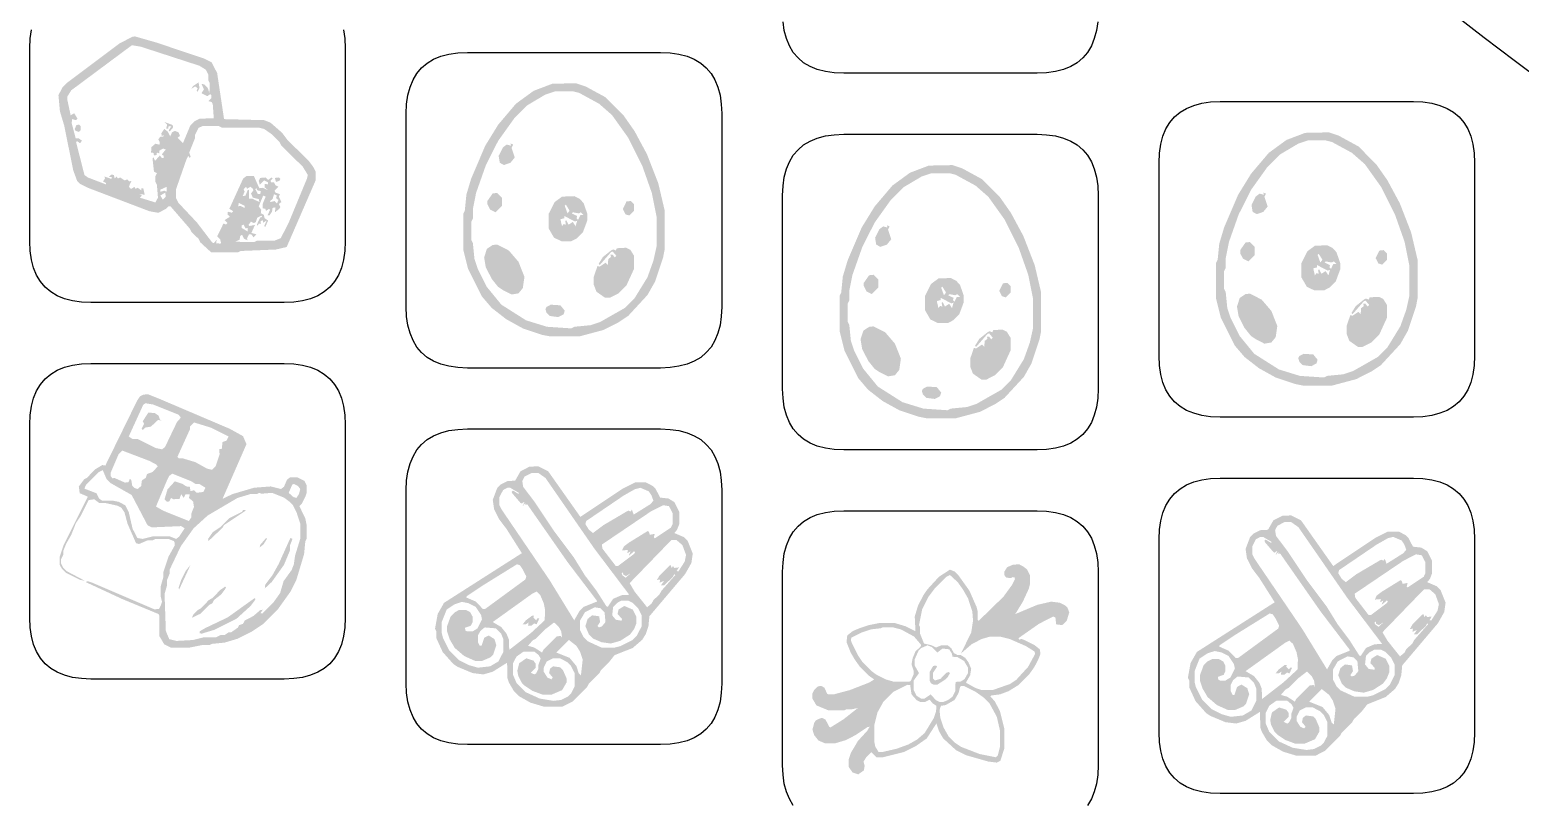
# Model space of a CAD drawing. Header units: millimetres. Extents: x 5 to 414, y 6 to 775.
# Drawn here: x 4.9 to 95.9, y 384.2 to 431.5 of the extents above; entities that cross this region are included whole.
import ezdxf

# ---------------------------------------------------------------- set-up
doc = ezdxf.new("R2010")
doc.units = ezdxf.units.MM
doc.layers.add('CUT', color=1, linetype='Continuous')
doc.layers.add('RASTER', color=7, linetype='Continuous')

msp = doc.modelspace()

# ---------------------------------------------------------------- hatches: boundary and pattern name
at = {"layer": 'RASTER'}
h = msp.add_hatch(color=7, dxfattribs=at)
h.paths.add_polyline_path([(11.13, 431.092), (11.283, 431.119), (12.54, 430.76), (15.503, 429.772), (15.979, 429.53), (16.311, 428.874), (16.733, 426.064), (19.184, 426.001), (19.57, 425.849), (20.288, 425.22), (20.594, 424.807), (21.904, 423.514), (22.174, 423.155), (22.326, 422.859), (22.326, 422.32), (20.558, 418.253), (19.902, 418.1), (17.747, 418.01), (17.568, 417.921), (15.952, 417.921), (15.296, 418.522), (15.171, 418.756), (14.758, 419.151), (14.632, 419.384), (13.465, 420.731), (13.321, 420.731), (13.195, 420.587), (12.719, 420.345), (12.181, 420.435), (8.41, 421.871), (7.934, 422.114), (7.754, 422.293), (7.512, 422.949), (6.973, 425.642), (6.704, 426.54), (6.614, 427.528), (6.857, 428.003), (7.126, 428.273), (10.358, 430.697)])
h.paths.add_polyline_path([(11.103, 430.58), (7.395, 427.824), (7.153, 427.438), (7.153, 427.258), (7.359, 426.298), (7.575, 426.423), (7.781, 426.091), (7.692, 426.001), (7.449, 426.064), (7.422, 425.822), (7.665, 424.897), (7.844, 424.897), (8.051, 424.744), (7.934, 424.592), (7.754, 424.717), (7.692, 424.654), (8.203, 422.652), (8.41, 422.5), (9.514, 422.078), (9.514, 422.167), (9.335, 422.257), (9.46, 422.437), (9.424, 422.562), (9.846, 422.41), (9.873, 422.527), (9.694, 422.527), (9.846, 422.679), (9.999, 422.652), (10.053, 422.437), (10.179, 422.562), (10.232, 422.437), (10.385, 422.5), (10.654, 422.32), (10.807, 422.383), (10.951, 422.257), (11.076, 422.293), (10.924, 421.961), (10.987, 421.844), (11.076, 421.808), (11.256, 421.934), (11.31, 421.808), (11.462, 421.871), (11.669, 421.718), (11.669, 421.844), (11.795, 421.844), (11.884, 421.449), (11.579, 421.485), (11.705, 421.395), (11.579, 421.27), (12.54, 420.973), (12.693, 421.27), (12.63, 422.051), (12.54, 422.23), (12.54, 422.589), (12.63, 422.769), (12.45, 422.859), (12.36, 423.667), (12.423, 423.73), (12.513, 423.514), (12.809, 423.846), (12.926, 423.694), (13.052, 423.694), (13.052, 423.819), (12.926, 423.909), (13.168, 424.206), (13.016, 424.268), (12.782, 424.143), (12.782, 423.963), (12.63, 424.026), (12.603, 423.873), (12.45, 423.846), (12.423, 423.999), (12.271, 424.026), (12.297, 424.358), (12.54, 424.565), (12.782, 424.502), (12.809, 424.654), (12.719, 424.834), (12.836, 424.987), (13.016, 424.987), (13.052, 425.076), (12.926, 425.041), (12.899, 425.193), (13.079, 425.463), (13.285, 425.31), (13.438, 425.014), (13.554, 425.256), (13.734, 425.346), (13.95, 425.256), (14.039, 425.041), (13.887, 424.924), (14.219, 424.592), (14.668, 425.669), (14.937, 425.938), (15.233, 426.091), (16.104, 426.118), (16.041, 426.989), (15.979, 427.106), (15.772, 427.168), (15.952, 427.348), (15.952, 427.528), (15.889, 427.59), (15.709, 427.465), (15.35, 427.644), (15.503, 427.887), (15.35, 428.219), (15.53, 428.183), (15.745, 427.95), (15.835, 427.644), (15.862, 428.246), (15.772, 428.425), (15.772, 428.785), (15.619, 429.081), (15.233, 429.323), (11.642, 430.49)], flags=0)
h.paths.add_polyline_path([(15.171, 428.309), (15.233, 427.976), (15.117, 427.734), (15.054, 427.797), (15.117, 427.95), (14.964, 428.066), (14.722, 427.914), (14.847, 428.093)], flags=0)
h.paths.add_polyline_path([(13.106, 425.884), (13.59, 425.705), (13.617, 425.552), (13.411, 425.31), (13.348, 425.373), (13.501, 425.615), (13.348, 425.642), (13.321, 425.489), (13.195, 425.489), (13.258, 425.732)], flags=0)
h.paths.add_polyline_path([(7.718, 425.705), (7.871, 425.732), (7.961, 425.642), (7.961, 425.373), (7.871, 425.283), (7.665, 425.346), (7.602, 425.463)], flags=0)
h.paths.add_polyline_path([(15.413, 425.642), (15.171, 425.525), (14.964, 425.103), (14.964, 424.924), (14.605, 424.026), (14.695, 423.757), (14.632, 423.694), (14.542, 423.819), (14.425, 423.577), (13.797, 421.781), (13.797, 421.243), (13.95, 420.946), (15.081, 419.743), (16.015, 418.522), (16.104, 418.486), (16.284, 418.702), (16.248, 418.486), (16.49, 418.459), (16.553, 418.486), (16.49, 418.729), (16.311, 418.908), (16.697, 419.689), (16.85, 419.627), (16.939, 419.716), (16.76, 419.896), (17.092, 420.102), (16.939, 420.255), (16.966, 420.408), (17.209, 420.345), (17.298, 420.435), (17.056, 420.587), (17.9, 422.437), (18.107, 422.589), (18.555, 422.589), (18.888, 421.844), (19.094, 421.871), (19.426, 421.718), (19.211, 421.898), (19.211, 422.114), (19.426, 422.078), (19.426, 422.203), (19.184, 422.32), (18.915, 422.051), (18.852, 422.293), (18.942, 422.473), (19.274, 422.5), (19.426, 422.347), (19.633, 422.5), (19.696, 422.437), (19.57, 422.293), (19.606, 422.203), (19.785, 422.203), (19.875, 422.024), (20.055, 421.934), (19.812, 421.692), (19.875, 421.575), (20.145, 421.485), (20.082, 421.332), (20.234, 421), (20.082, 420.884), (20.172, 420.704), (20.109, 420.587), (19.839, 420.372), (19.875, 420.677), (19.696, 420.641), (19.66, 420.408), (19.516, 420.192), (19.39, 420.192), (19.543, 420.524), (19.48, 420.587), (19.301, 420.462), (19.247, 420.587), (19.094, 420.614), (19.094, 420.884), (19.274, 421.332), (19.121, 421.395), (18.852, 420.731), (19.004, 420.524), (18.977, 420.318), (19.157, 420.228), (19.211, 420.013), (19.426, 419.869), (19.247, 419.474), (19.184, 419.537), (19.337, 419.869), (19.121, 419.743), (19.094, 419.896), (18.977, 419.833), (18.977, 419.653), (18.852, 419.689), (18.798, 419.564), (18.735, 419.627), (18.942, 420.049), (19.067, 420.102), (19.004, 420.165), (18.762, 420.049), (18.672, 419.779), (18.555, 419.716), (18.376, 419.806), (18.223, 419.6), (18.286, 419.537), (18.618, 419.6), (18.403, 419.115), (18.708, 419.025), (18.529, 418.845), (18.403, 419.025), (18.259, 419.025), (18.133, 418.792), (18.169, 418.666), (17.954, 418.756), (17.837, 418.998), (17.72, 418.935), (17.685, 418.702), (17.415, 418.576), (18.555, 418.549), (18.735, 418.639), (19.812, 418.639), (20.199, 418.792), (20.71, 419.806), (21.788, 422.41), (21.851, 422.652), (21.545, 423.155), (20.234, 424.448), (20.109, 424.681), (19.66, 425.13), (19.184, 425.463), (18.825, 425.552), (16.58, 425.552), (16.401, 425.642)], flags=0)
h.paths.add_polyline_path([(19.839, 422.473), (20.082, 422.5), (20.172, 422.41), (20.109, 422.293), (19.902, 422.23)], flags=0)
h.paths.add_polyline_path([(13.231, 421.934), (12.836, 421.754), (12.836, 421.629), (13.079, 421.692), (13.231, 421.629)], flags=0)
h.paths.add_polyline_path([(18.08, 421.934), (17.927, 421.781), (17.99, 421.629), (17.864, 421.359), (18.044, 421.395), (18.169, 421.718), (18.259, 421.754), (18.259, 421.216), (18.439, 421.216), (18.888, 421), (18.852, 421.18), (18.493, 421.27), (18.376, 421.512), (18.529, 421.718), (18.493, 421.808), (18.349, 421.934), (18.133, 421.808)], flags=0)
h.paths.add_polyline_path([(18.708, 421.844), (18.645, 421.781), (18.798, 421.485), (18.942, 421.485), (18.977, 421.665), (18.762, 421.718)], flags=0)
h.paths.add_polyline_path([(13.141, 421.575), (12.836, 421.395), (12.989, 421.153), (13.168, 421.332)], flags=0)
h.paths.add_polyline_path([(19.785, 421.485), (19.696, 421.18), (19.543, 421.063), (19.57, 421), (19.812, 421.063), (19.965, 420.91), (20.055, 421.126), (19.902, 421.243), (19.965, 421.395)], flags=0)
h.paths.add_polyline_path([(17.631, 420.946), (17.595, 420.731), (17.72, 420.767), (17.99, 420.641), (17.99, 420.767)], flags=0)
h.paths.add_polyline_path([(17.927, 419.627), (17.81, 419.564), (17.81, 419.42), (18.169, 419.205), (18.169, 419.42), (18.044, 419.384)], flags=0)
h = msp.add_hatch(color=7, dxfattribs=at)
h.paths.add_polyline_path([(36.791, 428.226), (38.239, 428.256), (38.83, 428.059), (40.042, 427.399), (41.125, 426.315), (41.815, 425.33), (42.573, 423.921), (43.263, 422.148), (43.657, 420.473), (43.657, 418.109), (43.559, 417.617), (43.066, 416.139), (42.603, 415.321), (41.421, 414.041), (40.83, 413.647), (39.914, 413.184), (38.436, 412.79), (36.663, 412.79), (36.17, 412.888), (34.988, 413.282), (33.974, 413.844), (33.087, 414.533), (32.496, 415.223), (31.639, 416.927), (31.343, 418.109), (31.343, 420.276), (31.442, 420.473), (31.54, 421.458), (31.836, 422.443), (32.693, 424.443), (33.481, 425.724), (34.565, 427.004), (35.648, 427.793)])
h.paths.add_polyline_path([(36.958, 427.763), (36.367, 427.566), (35.254, 426.906), (34.466, 426.118), (33.481, 424.739), (32.722, 423.232), (32.131, 421.557), (31.934, 420.572), (31.934, 419.981), (31.836, 419.784), (31.836, 418.7), (31.934, 418.503), (32.033, 417.518), (32.23, 416.927), (32.791, 415.814), (33.678, 414.73), (35.185, 413.775), (36.466, 413.381), (37.943, 413.282), (38.14, 413.381), (39.126, 413.479), (39.717, 413.676), (41.224, 414.533), (41.815, 415.124), (42.603, 416.405), (42.967, 417.42), (43.164, 418.306), (43.164, 420.079), (42.869, 421.557), (42.278, 423.232), (41.421, 424.936), (40.436, 426.315), (39.648, 427.004), (38.436, 427.664), (38.042, 427.763)], flags=0)
h.paths.add_polyline_path([(34.23, 424.581), (34.397, 424.512), (34.299, 424.315), (34.496, 423.724), (34.23, 423.399), (33.836, 423.261), (33.58, 423.399), (33.511, 423.823), (33.777, 424.345), (34.003, 424.512), (34.269, 424.443)], flags=0)
h.paths.add_polyline_path([(33.146, 421.527), (33.412, 421.557), (33.708, 421.261), (33.708, 420.769), (33.314, 420.375), (32.988, 420.542), (32.821, 420.867), (32.821, 421.064)], flags=0)
h.paths.add_polyline_path([(37.382, 421.33), (38.14, 421.36), (38.466, 421.192), (38.702, 420.936), (38.929, 420.276), (38.929, 419.882), (38.663, 419.163), (38.269, 418.769), (37.943, 418.602), (37.352, 418.602), (36.889, 418.828), (36.564, 419.39), (36.564, 420.276), (36.929, 420.995)], flags=0)
h.paths.add_polyline_path([(41.322, 421.035), (41.588, 421.064), (41.785, 420.867), (41.785, 420.473), (41.49, 420.178), (41.263, 420.247), (41.096, 420.572)], flags=0)
h.paths.add_polyline_path([(37.618, 420.838), (37.549, 420.769), (37.717, 420.306), (37.845, 420.473)], flags=0)
h.paths.add_polyline_path([(38.042, 420.375), (37.973, 420.306), (38.308, 420.148), (38.269, 420.01), (38.367, 419.912), (38.505, 420.207), (38.702, 420.207), (38.535, 420.375), (38.406, 420.306)], flags=0)
h.paths.add_polyline_path([(37.52, 420.148), (37.52, 420.01), (37.283, 419.951), (37.382, 419.518), (37.48, 419.656), (37.618, 419.616), (37.579, 419.853), (37.648, 419.882), (37.776, 419.616), (38.042, 419.784), (38.209, 419.518), (38.308, 419.853), (38.17, 419.813)], flags=0)
h.paths.add_polyline_path([(33.146, 418.375), (33.412, 418.405), (34.131, 418.04), (34.722, 417.351), (35.087, 416.434), (34.988, 415.745), (34.722, 415.42), (34.299, 415.351), (33.777, 415.617), (33.481, 415.814), (33.087, 416.306), (32.722, 417.025), (32.624, 417.617), (32.791, 418.139)], flags=0)
h.paths.add_polyline_path([(40.731, 418.178), (41.293, 418.208), (41.559, 418.08), (41.785, 417.715), (41.785, 416.927), (41.322, 415.912), (40.83, 415.42), (40.308, 415.154), (40.012, 415.154), (39.49, 415.518), (39.323, 415.942), (39.323, 416.434), (39.549, 417.094), (39.687, 417.055), (40.042, 417.291), (40.18, 417.154), (40.209, 417.518), (40.377, 417.646), (40.337, 417.784), (40.475, 417.784), (40.603, 417.617), (40.702, 417.715), (40.475, 417.981), (40.377, 417.942), (39.687, 417.154), (39.618, 417.222), (39.884, 417.646), (40.377, 418.04), (40.505, 418.109), (40.672, 418.04)], flags=0)
h.paths.add_polyline_path([(36.692, 414.73), (37.283, 414.691), (37.549, 414.366), (37.48, 414.139), (37.155, 413.972), (36.633, 414.041), (36.436, 414.238), (36.367, 414.464), (36.436, 414.592)], flags=0)
h = msp.add_hatch(color=7, dxfattribs=at)
h.paths.add_polyline_path([(82.791, 425.226), (84.239, 425.256), (84.83, 425.059), (86.042, 424.399), (87.125, 423.315), (87.815, 422.33), (88.573, 420.921), (89.263, 419.148), (89.657, 417.473), (89.657, 415.109), (89.559, 414.617), (89.066, 413.139), (88.603, 412.321), (87.421, 411.041), (86.83, 410.647), (85.914, 410.184), (84.436, 409.79), (82.663, 409.79), (82.17, 409.888), (80.988, 410.282), (79.974, 410.844), (79.087, 411.533), (78.496, 412.223), (77.639, 413.927), (77.343, 415.109), (77.343, 417.276), (77.442, 417.473), (77.54, 418.458), (77.836, 419.443), (78.693, 421.443), (79.481, 422.724), (80.565, 424.004), (81.648, 424.793)])
h.paths.add_polyline_path([(82.958, 424.763), (82.367, 424.566), (81.254, 423.906), (80.466, 423.118), (79.481, 421.739), (78.722, 420.232), (78.131, 418.557), (77.934, 417.572), (77.934, 416.981), (77.836, 416.784), (77.836, 415.7), (77.934, 415.503), (78.033, 414.518), (78.23, 413.927), (78.791, 412.814), (79.678, 411.73), (81.185, 410.775), (82.466, 410.381), (83.943, 410.282), (84.14, 410.381), (85.126, 410.479), (85.717, 410.676), (87.224, 411.533), (87.815, 412.124), (88.603, 413.405), (88.967, 414.42), (89.164, 415.306), (89.164, 417.079), (88.869, 418.557), (88.278, 420.232), (87.421, 421.936), (86.436, 423.315), (85.648, 424.004), (84.436, 424.664), (84.042, 424.763)], flags=0)
h.paths.add_polyline_path([(80.23, 421.581), (80.397, 421.512), (80.299, 421.315), (80.496, 420.724), (80.23, 420.399), (79.836, 420.261), (79.58, 420.399), (79.511, 420.823), (79.777, 421.345), (80.003, 421.512), (80.269, 421.443)], flags=0)
h.paths.add_polyline_path([(79.146, 418.527), (79.412, 418.557), (79.708, 418.261), (79.708, 417.769), (79.314, 417.375), (78.988, 417.542), (78.821, 417.867), (78.821, 418.064)], flags=0)
h.paths.add_polyline_path([(83.382, 418.33), (84.14, 418.36), (84.466, 418.192), (84.702, 417.936), (84.929, 417.276), (84.929, 416.882), (84.663, 416.163), (84.269, 415.769), (83.943, 415.602), (83.352, 415.602), (82.889, 415.828), (82.564, 416.39), (82.564, 417.276), (82.929, 417.995)], flags=0)
h.paths.add_polyline_path([(87.322, 418.035), (87.588, 418.064), (87.785, 417.867), (87.785, 417.473), (87.49, 417.178), (87.263, 417.247), (87.096, 417.572)], flags=0)
h.paths.add_polyline_path([(83.618, 417.838), (83.549, 417.769), (83.717, 417.306), (83.845, 417.473)], flags=0)
h.paths.add_polyline_path([(84.042, 417.375), (83.973, 417.306), (84.308, 417.148), (84.269, 417.01), (84.367, 416.912), (84.505, 417.207), (84.702, 417.207), (84.535, 417.375), (84.406, 417.306)], flags=0)
h.paths.add_polyline_path([(83.52, 417.148), (83.52, 417.01), (83.283, 416.951), (83.382, 416.518), (83.48, 416.656), (83.618, 416.616), (83.579, 416.853), (83.648, 416.882), (83.776, 416.616), (84.042, 416.784), (84.209, 416.518), (84.308, 416.853), (84.17, 416.813)], flags=0)
h.paths.add_polyline_path([(79.146, 415.375), (79.412, 415.405), (80.131, 415.04), (80.722, 414.351), (81.087, 413.434), (80.988, 412.745), (80.722, 412.42), (80.299, 412.351), (79.777, 412.617), (79.481, 412.814), (79.087, 413.306), (78.722, 414.025), (78.624, 414.617), (78.791, 415.139)], flags=0)
h.paths.add_polyline_path([(86.731, 415.178), (87.293, 415.208), (87.559, 415.08), (87.785, 414.715), (87.785, 413.927), (87.322, 412.912), (86.83, 412.42), (86.308, 412.154), (86.012, 412.154), (85.49, 412.518), (85.323, 412.942), (85.323, 413.434), (85.549, 414.094), (85.687, 414.055), (86.042, 414.291), (86.18, 414.154), (86.209, 414.518), (86.377, 414.646), (86.337, 414.784), (86.475, 414.784), (86.603, 414.617), (86.702, 414.715), (86.475, 414.981), (86.377, 414.942), (85.687, 414.154), (85.618, 414.222), (85.884, 414.646), (86.377, 415.04), (86.505, 415.109), (86.672, 415.04)], flags=0)
h.paths.add_polyline_path([(82.692, 411.73), (83.283, 411.691), (83.549, 411.366), (83.48, 411.139), (83.155, 410.972), (82.633, 411.041), (82.436, 411.238), (82.367, 411.464), (82.436, 411.592)], flags=0)
h = msp.add_hatch(color=7, dxfattribs=at)
h.paths.add_polyline_path([(59.791, 423.226), (61.239, 423.256), (61.83, 423.059), (63.042, 422.399), (64.125, 421.315), (64.815, 420.33), (65.573, 418.921), (66.263, 417.148), (66.657, 415.473), (66.657, 413.109), (66.559, 412.617), (66.066, 411.139), (65.603, 410.321), (64.421, 409.041), (63.83, 408.647), (62.914, 408.184), (61.436, 407.79), (59.663, 407.79), (59.17, 407.888), (57.988, 408.282), (56.974, 408.844), (56.087, 409.533), (55.496, 410.223), (54.639, 411.927), (54.343, 413.109), (54.343, 415.276), (54.442, 415.473), (54.54, 416.458), (54.836, 417.443), (55.693, 419.443), (56.481, 420.724), (57.565, 422.004), (58.648, 422.793)])
h.paths.add_polyline_path([(59.958, 422.763), (59.367, 422.566), (58.254, 421.906), (57.466, 421.118), (56.481, 419.739), (55.722, 418.232), (55.131, 416.557), (54.934, 415.572), (54.934, 414.981), (54.836, 414.784), (54.836, 413.7), (54.934, 413.503), (55.033, 412.518), (55.23, 411.927), (55.791, 410.814), (56.678, 409.73), (58.185, 408.775), (59.466, 408.381), (60.943, 408.282), (61.14, 408.381), (62.126, 408.479), (62.717, 408.676), (64.224, 409.533), (64.815, 410.124), (65.603, 411.405), (65.967, 412.42), (66.164, 413.306), (66.164, 415.079), (65.869, 416.557), (65.278, 418.232), (64.421, 419.936), (63.436, 421.315), (62.648, 422.004), (61.436, 422.664), (61.042, 422.763)], flags=0)
h.paths.add_polyline_path([(57.23, 419.581), (57.397, 419.512), (57.299, 419.315), (57.496, 418.724), (57.23, 418.399), (56.836, 418.261), (56.58, 418.399), (56.511, 418.823), (56.777, 419.345), (57.003, 419.512), (57.269, 419.443)], flags=0)
h.paths.add_polyline_path([(56.146, 416.527), (56.412, 416.557), (56.708, 416.261), (56.708, 415.769), (56.314, 415.375), (55.988, 415.542), (55.821, 415.867), (55.821, 416.064)], flags=0)
h.paths.add_polyline_path([(60.382, 416.33), (61.14, 416.36), (61.466, 416.192), (61.702, 415.936), (61.929, 415.276), (61.929, 414.882), (61.663, 414.163), (61.269, 413.769), (60.943, 413.602), (60.352, 413.602), (59.889, 413.828), (59.564, 414.39), (59.564, 415.276), (59.929, 415.995)], flags=0)
h.paths.add_polyline_path([(64.322, 416.035), (64.588, 416.064), (64.785, 415.867), (64.785, 415.473), (64.49, 415.178), (64.263, 415.247), (64.096, 415.572)], flags=0)
h.paths.add_polyline_path([(60.618, 415.838), (60.549, 415.769), (60.717, 415.306), (60.845, 415.473)], flags=0)
h.paths.add_polyline_path([(61.042, 415.375), (60.973, 415.306), (61.308, 415.148), (61.269, 415.01), (61.367, 414.912), (61.505, 415.207), (61.702, 415.207), (61.535, 415.375), (61.406, 415.306)], flags=0)
h.paths.add_polyline_path([(60.52, 415.148), (60.52, 415.01), (60.283, 414.951), (60.382, 414.518), (60.48, 414.656), (60.618, 414.616), (60.579, 414.853), (60.648, 414.882), (60.776, 414.616), (61.042, 414.784), (61.209, 414.518), (61.308, 414.853), (61.17, 414.813)], flags=0)
h.paths.add_polyline_path([(56.146, 413.375), (56.412, 413.405), (57.131, 413.04), (57.722, 412.351), (58.087, 411.434), (57.988, 410.745), (57.722, 410.42), (57.299, 410.351), (56.777, 410.617), (56.481, 410.814), (56.087, 411.306), (55.722, 412.025), (55.624, 412.617), (55.791, 413.139)], flags=0)
h.paths.add_polyline_path([(63.731, 413.178), (64.293, 413.208), (64.559, 413.08), (64.785, 412.715), (64.785, 411.927), (64.322, 410.912), (63.83, 410.42), (63.308, 410.154), (63.012, 410.154), (62.49, 410.518), (62.323, 410.942), (62.323, 411.434), (62.549, 412.094), (62.687, 412.055), (63.042, 412.291), (63.18, 412.154), (63.209, 412.518), (63.377, 412.646), (63.337, 412.784), (63.475, 412.784), (63.603, 412.617), (63.702, 412.715), (63.475, 412.981), (63.377, 412.942), (62.687, 412.154), (62.618, 412.222), (62.884, 412.646), (63.377, 413.04), (63.505, 413.109), (63.672, 413.04)], flags=0)
h.paths.add_polyline_path([(59.692, 409.73), (60.283, 409.691), (60.549, 409.366), (60.48, 409.139), (60.155, 408.972), (59.633, 409.041), (59.436, 409.238), (59.367, 409.464), (59.436, 409.592)], flags=0)
h = msp.add_hatch(color=7, dxfattribs=at)
h.paths.add_polyline_path([(11.791, 409.235), (12.081, 409.258), (12.863, 408.945), (17.085, 407.147), (17.89, 406.701), (18.101, 406.209), (16.639, 402.87), (17.241, 403.159), (18.57, 403.55), (19.587, 403.628), (20.212, 403.472), (20.392, 403.605), (20.58, 404.043), (20.76, 404.176), (21.229, 404.176), (21.643, 403.965), (21.776, 403.707), (21.776, 403.237), (21.698, 403.003), (21.487, 402.588), (21.331, 402.432), (21.698, 401.674), (21.776, 401.283), (21.776, 400.423), (21.698, 400.266), (21.62, 399.484), (21.151, 397.92), (20.783, 397.193), (20.001, 396.099), (19.141, 395.239), (18.437, 394.769), (17.554, 394.324), (16.772, 394.089), (15.99, 394.011), (15.834, 393.933), (15.365, 393.933), (14.583, 393.776), (13.488, 393.776), (13.074, 393.988), (12.784, 394.48), (12.784, 395.731), (12.73, 395.833), (10.517, 396.748), (8.273, 397.788), (8.406, 397.842), (8.64, 397.764), (12.472, 396.122), (12.761, 396.146), (12.863, 396.357), (12.941, 396.591), (12.863, 396.904), (12.863, 397.53), (13.019, 398.077), (13.019, 398.39), (13.332, 399.328), (13.723, 400.032), (13.723, 400.188), (13.668, 400.29), (13.332, 400.423), (12.55, 400.423), (12.393, 400.344), (12.081, 400.344), (11.533, 400.11), (11.353, 400.165), (10.83, 401.361), (10.65, 402.041), (10.462, 402.323), (10.204, 402.455), (9.5, 402.612), (9.109, 402.612), (8.797, 402.846), (8.46, 402.792), (7.96, 401.806), (7.679, 401.384), (7.389, 400.657), (7.076, 400.11), (6.92, 399.719), (6.92, 399.484), (6.764, 399.171), (6.764, 398.937), (6.897, 398.679), (7.131, 398.444), (8.226, 397.866), (7.937, 397.92), (7.053, 398.366), (6.818, 398.601), (6.686, 398.859), (6.686, 399.328), (6.92, 400.032), (8.406, 403.003), (7.913, 403.214), (7.858, 403.628), (8.195, 404.074), (8.351, 404.152), (8.851, 404.668), (9.289, 404.934), (9.477, 404.903), (11.432, 408.891), (11.588, 409.125)])
h.paths.add_polyline_path([(11.924, 408.711), (11.791, 408.609), (10.908, 406.678), (11.142, 406.521), (11.455, 406.521), (12.55, 405.974), (12.941, 405.896), (13.121, 406.029), (13.856, 407.561), (14.09, 407.827), (13.957, 408.007), (12.393, 408.632)], flags=0)
h.paths.add_polyline_path([(12.104, 408.14), (12.495, 408.109), (12.73, 407.952), (12.808, 407.718), (12.917, 407.639), (12.706, 407.694), (12.26, 407.28), (11.924, 407.225), (11.768, 407.069), (11.69, 407.147), (11.846, 407.46), (11.768, 407.616)], flags=0)
h.paths.add_polyline_path([(14.895, 407.538), (14.661, 407.303), (14.661, 407.147), (13.879, 405.427), (13.957, 405.349), (14.192, 405.349), (14.974, 405.114), (15.677, 404.723), (15.99, 404.645), (16.225, 404.879), (16.459, 405.583), (16.436, 405.919), (16.592, 405.919), (16.639, 406.342), (16.874, 406.42), (17.007, 406.678), (15.912, 407.225)], flags=0)
h.paths.add_polyline_path([(10.517, 405.818), (10.282, 405.583), (9.813, 404.488), (9.813, 404.254), (9.915, 404.121), (10.024, 404.152), (10.673, 403.863), (10.884, 403.886), (10.986, 404.097), (11.064, 404.019), (11.119, 403.683), (11.275, 403.527), (11.455, 403.472), (11.666, 403.652), (11.713, 403.996), (11.948, 404.152), (12.026, 404.387), (12.37, 404.512), (12.683, 404.856), (12.573, 404.981), (12.159, 405.192)], flags=0)
h.paths.add_polyline_path([(9.321, 404.621), (9.086, 404.512), (8.304, 403.73), (8.195, 403.495), (8.93, 403.214), (9.086, 402.901), (9.266, 402.768), (9.891, 402.768), (10.282, 402.69), (10.697, 402.479), (10.908, 402.065), (11.142, 401.048), (11.432, 400.477), (11.768, 400.423), (12.393, 400.579), (13.41, 400.579), (13.801, 400.423), (13.981, 400.555), (14.325, 401.072), (14.114, 401.204), (12.315, 401.126), (12.057, 401.259), (11.088, 403.104), (9.79, 403.839), (9.555, 404.074)], flags=0)
h.paths.add_polyline_path([(13.566, 404.41), (13.386, 404.277), (13.253, 404.019), (12.573, 402.401), (13.019, 402.143), (14.583, 401.517), (14.739, 401.752), (14.739, 401.986), (14.895, 402.377), (14.841, 402.714), (14.583, 402.925), (14.637, 403.136), (14.372, 403.136), (14.27, 402.925), (14.114, 403.159), (14.012, 402.87), (13.644, 402.846), (13.488, 402.925), (13.386, 402.714), (13.253, 402.69), (13.097, 402.846), (13.277, 403.448), (13.723, 403.941), (14.192, 403.785), (14.426, 403.628), (14.637, 403.605), (14.684, 403.339), (14.895, 403.394), (15.052, 403.237), (15.466, 403.292), (15.599, 403.55), (15.208, 403.785), (14.974, 403.785), (14.739, 403.941)], flags=0)
h.paths.add_polyline_path([(20.994, 403.785), (20.893, 403.73), (20.682, 403.237), (20.971, 402.979), (21.151, 402.925), (21.307, 403.159), (21.385, 403.472), (21.252, 403.652)], flags=0)
h.paths.add_polyline_path([(18.883, 403.237), (18.727, 403.159), (18.336, 403.159), (17.554, 402.925), (15.732, 401.853), (14.872, 401.072), (14.09, 399.977), (13.41, 398.546), (13.41, 398.311), (13.253, 397.92), (13.253, 397.608), (13.097, 397.06), (13.175, 394.793), (13.386, 394.3), (13.824, 394.191), (14.817, 394.246), (15.443, 394.402), (16.225, 394.402), (16.537, 394.558), (16.772, 394.558), (17.007, 394.715), (17.163, 394.715), (17.577, 395.004), (17.656, 395.16), (17.89, 395.239), (18, 395.442), (18.516, 395.708), (18.938, 396.067), (19.094, 396.099), (18.961, 395.888), (19.063, 395.864), (19.767, 396.568), (20.158, 397.115), (20.369, 397.842), (20.861, 398.523), (20.994, 398.859), (21.072, 399.406), (21.385, 400.423), (21.385, 401.361), (21.174, 402.01), (20.94, 402.479), (20.705, 402.714), (20.392, 402.948), (19.665, 403.237), (19.016, 403.183)], flags=0)
h.paths.add_polyline_path([(17.89, 402.197), (18.078, 402.166), (16.717, 401.259), (16.639, 401.103), (15.779, 400.29), (15.756, 400.423), (16.045, 400.837), (16.514, 401.15), (17.061, 401.697), (17.843, 402.088)], flags=0)
h.paths.add_polyline_path([(19.298, 400.477), (19.352, 400.423), (19.141, 400.086), (18.907, 399.899), (18.938, 400.055)], flags=0)
h.paths.add_polyline_path([(20.783, 400.477), (20.916, 400.423), (20.76, 400.032), (20.76, 399.719), (20.392, 398.835), (19.642, 397.788), (19.219, 397.397), (19.251, 397.631), (19.689, 398.21), (20.079, 398.913)], flags=0)
h.paths.add_polyline_path([(14.684, 398.835), (13.981, 397.318), (13.957, 397.451), (14.114, 397.92), (14.403, 398.491)], flags=0)
h.paths.add_polyline_path([(16.795, 397.506), (16.85, 397.451), (16.795, 397.35), (16.561, 397.037), (16.123, 396.693), (16.014, 396.49), (15.81, 396.38), (15.31, 395.864), (14.763, 395.598), (14.872, 395.833), (15.107, 396.067), (15.31, 396.177), (15.81, 396.693), (16.014, 396.802), (16.514, 397.318)], flags=0)
h.paths.add_polyline_path([(18.594, 396.802), (18.649, 396.748), (18.594, 396.646), (18.359, 396.333), (17.499, 395.551), (16.147, 394.871), (15.365, 394.636), (15.232, 394.66), (15.232, 394.769), (15.576, 394.973), (16.952, 395.629)], flags=0)
h = msp.add_hatch(color=7, dxfattribs=at)
h.paths.add_polyline_path([(35.388, 404.834), (35.937, 404.859), (36.536, 404.555), (38.504, 401.767), (41.08, 403.489), (41.843, 403.874), (42.499, 403.874), (42.933, 403.653), (43.097, 403.489), (43.376, 402.948), (43.893, 402.89), (44.246, 402.669), (44.549, 402.07), (44.549, 401.332), (44.41, 400.979), (44.246, 400.782), (44.82, 400.536), (45.066, 400.29), (45.369, 399.527), (45.287, 398.953), (44.902, 398.273), (42.72, 395.697), (42.663, 395.099), (42.499, 394.606), (42.277, 394.254), (41.703, 393.762), (40.588, 393.319), (40.227, 392.859), (39.767, 392.417), (39.653, 392.203), (39.029, 391.596), (38.915, 391.383), (38.012, 390.481), (37.414, 390.178), (36.265, 390.178), (35.445, 390.424), (34.764, 390.809), (34.436, 391.137), (34.133, 391.654), (34.051, 391.9), (34.026, 392.859), (33.149, 392.31), (32.575, 392.146), (31.918, 392.228), (30.992, 392.613), (30.746, 392.777), (30.089, 393.516), (29.704, 394.36), (29.704, 394.77), (29.622, 394.935), (29.786, 395.837), (30.171, 396.517), (34.928, 399.552), (33.993, 401.028), (33.534, 401.635), (33.231, 402.234), (33.149, 402.808), (33.419, 403.522), (33.616, 403.735), (34.051, 403.956), (34.518, 403.981), (34.846, 404.555)])
h.paths.add_polyline_path([(35.527, 404.448), (35.093, 404.227), (34.953, 403.956), (35.011, 403.604), (35.716, 402.669), (36.897, 400.897), (38.094, 399.306), (38.783, 398.191), (39.489, 397.256), (40.096, 396.304), (40.178, 396.271), (40.506, 396.763), (41.022, 396.985), (41.49, 397.01), (39.357, 399.831), (36.372, 404.145), (35.937, 404.448)], flags=0)
h.paths.add_polyline_path([(34.051, 403.546), (33.78, 403.407), (33.559, 402.972), (33.559, 402.48), (33.698, 402.209), (36.618, 397.912), (38.127, 395.451), (38.455, 396.025), (38.701, 396.271), (39.521, 396.599), (39.489, 396.681), (37.717, 399.011), (35.257, 402.537), (35.142, 402.505), (35.142, 402.62), (34.978, 402.423), (35.093, 402.702), (34.928, 402.587), (34.846, 402.62), (34.354, 403.194), (34.297, 403.3), (34.379, 403.382), (34.732, 403.161), (34.732, 403.243), (34.215, 403.546)], flags=0)
h.paths.add_polyline_path([(42.171, 403.546), (41.843, 403.464), (41.162, 403.079), (38.865, 401.52), (38.808, 401.332), (39.029, 400.979), (39.275, 400.782), (39.932, 401.274), (41.326, 402.095), (41.432, 402.152), (41.572, 402.095), (41.654, 402.209), (41.761, 401.906), (42.769, 402.537), (42.966, 402.751), (42.851, 403.079), (42.687, 403.325)], flags=0)
h.paths.add_polyline_path([(43.565, 402.48), (42.802, 402.095), (39.817, 400.077), (39.85, 399.831), (40.67, 398.765), (40.801, 398.765), (41.785, 399.503), (41.843, 399.609), (41.785, 399.667), (41.457, 399.388), (41.572, 399.667), (41.375, 399.552), (41.408, 399.749), (41.047, 399.716), (41.162, 399.962), (41.49, 400.208), (42.605, 400.897), (42.687, 400.864), (42.745, 400.676), (43.048, 400.733), (42.991, 400.512), (43.048, 400.454), (44.032, 401.11), (44.139, 401.332), (44.139, 401.988), (43.918, 402.423)], flags=0)
h.paths.add_polyline_path([(44.057, 400.348), (41.514, 397.723), (41.818, 397.206), (42.581, 396.247), (42.851, 396.468), (42.966, 396.681), (43.343, 397.042), (43.458, 397.256), (44.303, 398.215), (44.246, 398.273), (44.164, 398.109), (43.622, 397.584), (43.425, 397.584), (43.622, 397.863), (43.343, 397.748), (43.376, 397.945), (43.179, 397.912), (43.343, 398.191), (44, 398.847), (44.082, 398.65), (44.164, 398.765), (44.246, 398.65), (44.524, 398.683), (44.385, 398.461), (44.492, 398.437), (44.877, 399.035), (44.959, 399.445), (44.738, 400.044), (44.385, 400.348)], flags=0)
h.paths.add_polyline_path([(34.625, 398.871), (32.55, 397.584), (31.566, 396.928), (31.533, 396.846), (32.107, 396.599), (32.55, 396.14), (32.681, 396.14), (35.142, 397.945), (35.199, 398.133), (34.978, 398.568), (34.814, 398.814)], flags=0)
h.paths.add_polyline_path([(41.104, 398.379), (41.022, 398.297), (41.08, 398.191), (41.268, 398.051), (41.572, 398.322), (41.293, 398.158), (41.129, 398.24)], flags=0)
h.paths.add_polyline_path([(35.831, 397.206), (35.585, 397.092), (33.149, 395.345), (33.665, 395.041), (33.993, 394.631), (34.133, 394.278), (34.158, 393.647), (35.47, 394.664), (36.323, 395.451), (36.347, 396.083), (36.265, 396.493), (36.044, 397.01)], flags=0)
h.paths.add_polyline_path([(41.022, 396.657), (40.752, 396.517), (40.506, 396.271), (40.448, 395.755), (40.67, 395.484), (41.022, 395.427), (41.047, 395.533), (40.776, 395.837), (40.834, 396.107), (41.186, 396.329), (41.703, 396.107), (41.925, 395.673), (41.925, 395.263), (41.785, 394.91), (41.539, 394.582), (40.94, 394.196), (40.366, 394.032), (39.792, 394.114), (39.275, 394.336), (39.029, 394.582), (38.808, 395.099), (38.947, 395.533), (39.218, 395.755), (39.653, 395.697), (39.71, 395.345), (39.546, 395.099), (39.628, 395.017), (39.817, 395.074), (40.038, 395.345), (39.981, 395.943), (39.735, 396.189), (39.382, 396.247), (38.783, 395.943), (38.48, 395.427), (38.48, 394.852), (38.701, 394.418), (38.947, 394.172), (39.792, 393.786), (40.612, 393.786), (40.94, 393.868), (41.703, 394.254), (41.949, 394.5), (42.253, 395.099), (42.253, 395.755), (42.031, 396.189), (41.703, 396.517), (41.432, 396.657)], flags=0)
h.paths.add_polyline_path([(31.262, 396.575), (30.828, 396.435), (30.336, 396.107), (30.032, 395.345), (30.032, 394.688), (30.114, 394.36), (30.5, 393.598), (31.074, 393.024), (31.672, 392.72), (32.247, 392.556), (32.985, 392.638), (33.501, 392.941), (33.805, 393.54), (33.805, 394.278), (33.665, 394.631), (33.337, 394.959), (32.657, 395.017), (32.386, 394.795), (32.247, 394.524), (32.247, 394.114), (32.353, 393.893), (32.468, 393.893), (32.632, 394.385), (32.903, 394.524), (33.255, 394.303), (33.37, 393.926), (33.173, 393.352), (33.009, 393.188), (32.493, 392.966), (32.082, 392.966), (31.402, 393.27), (30.828, 393.762), (30.524, 394.278), (30.36, 394.77), (30.36, 395.099), (30.582, 395.697), (30.828, 395.943), (31.098, 396.083), (31.508, 396.083), (31.779, 395.943), (31.918, 395.673), (31.918, 395.345), (31.812, 395.123), (31.451, 394.992), (31.484, 394.828), (31.59, 394.77), (31.918, 394.77), (32.222, 394.959), (32.493, 395.509), (32.435, 395.779), (32.107, 396.271), (31.672, 396.493)], flags=0)
h.paths.add_polyline_path([(35.552, 395.73), (35.667, 395.73), (35.634, 395.615), (35.798, 395.451), (35.88, 395.566), (35.995, 395.566), (35.831, 395.205), (35.691, 395.263), (35.503, 395.123), (35.306, 395.123), (35.339, 395.32), (35.175, 395.205), (34.978, 395.205), (35.175, 395.451)], flags=0)
h.paths.add_polyline_path([(36.897, 395.32), (36.323, 394.877), (35.798, 394.336), (35.585, 394.221), (35.306, 393.893), (35.691, 393.786), (36.159, 393.483), (36.241, 393.647), (37.061, 394.467), (37.307, 394.5), (37.389, 394.385), (37.332, 394.77), (37.192, 395.041)], flags=0)
h.paths.add_polyline_path([(37.799, 394.254), (37.028, 393.483), (37.848, 393.155), (38.258, 392.663), (38.398, 392.228), (38.537, 392.089), (38.644, 393.048), (38.48, 393.54), (38.258, 393.893)], flags=0)
h.paths.add_polyline_path([(35.035, 393.54), (34.6, 393.237), (34.379, 392.802), (34.379, 392.146), (34.6, 391.629), (35.175, 391.055), (36.019, 390.67), (36.864, 390.53), (37.332, 390.588), (37.766, 390.809), (37.93, 390.973), (38.152, 391.408), (38.152, 392.228), (37.93, 392.663), (37.684, 392.909), (37.25, 393.13), (36.839, 393.13), (36.454, 392.941), (36.265, 392.556), (36.265, 392.31), (36.487, 391.957), (36.733, 391.842), (36.815, 391.957), (36.593, 392.228), (36.651, 392.499), (36.839, 392.638), (37.274, 392.581), (37.438, 392.417), (37.66, 391.9), (37.66, 391.654), (37.389, 391.186), (36.757, 390.916), (36.183, 390.916), (35.585, 391.137), (35.093, 391.465), (34.928, 391.629), (34.707, 392.064), (34.65, 392.367), (34.764, 392.827), (35.199, 393.13), (35.634, 392.991), (35.773, 392.802), (35.773, 392.556), (35.47, 392.253), (35.691, 392.146), (35.798, 392.203), (35.937, 392.474), (35.937, 392.72), (36.077, 393.106), (35.962, 393.319), (35.691, 393.54)], flags=0)
h = msp.add_hatch(color=7, dxfattribs=at)
h.paths.add_polyline_path([(81.388, 401.834), (81.937, 401.859), (82.536, 401.555), (84.504, 398.767), (87.08, 400.489), (87.843, 400.874), (88.499, 400.874), (88.933, 400.653), (89.097, 400.489), (89.376, 399.948), (89.893, 399.89), (90.246, 399.669), (90.549, 399.07), (90.549, 398.332), (90.41, 397.979), (90.246, 397.782), (90.82, 397.536), (91.066, 397.29), (91.369, 396.527), (91.287, 395.953), (90.902, 395.273), (88.72, 392.697), (88.663, 392.099), (88.499, 391.606), (88.277, 391.254), (87.703, 390.762), (86.588, 390.319), (86.227, 389.859), (85.767, 389.417), (85.653, 389.203), (85.029, 388.596), (84.915, 388.383), (84.012, 387.481), (83.414, 387.178), (82.265, 387.178), (81.445, 387.424), (80.764, 387.809), (80.436, 388.137), (80.133, 388.654), (80.051, 388.9), (80.026, 389.859), (79.149, 389.31), (78.575, 389.146), (77.918, 389.228), (76.992, 389.613), (76.746, 389.777), (76.089, 390.516), (75.704, 391.36), (75.704, 391.77), (75.622, 391.935), (75.786, 392.837), (76.171, 393.517), (80.928, 396.552), (79.993, 398.028), (79.534, 398.635), (79.231, 399.234), (79.149, 399.808), (79.419, 400.522), (79.616, 400.735), (80.051, 400.956), (80.518, 400.981), (80.846, 401.555)])
h.paths.add_polyline_path([(81.527, 401.448), (81.093, 401.227), (80.953, 400.956), (81.011, 400.604), (81.716, 399.669), (82.897, 397.897), (84.094, 396.306), (84.783, 395.191), (85.489, 394.256), (86.096, 393.304), (86.178, 393.271), (86.506, 393.763), (87.022, 393.985), (87.49, 394.01), (85.357, 396.831), (82.372, 401.145), (81.937, 401.448)], flags=0)
h.paths.add_polyline_path([(80.051, 400.546), (79.78, 400.407), (79.559, 399.972), (79.559, 399.48), (79.698, 399.209), (82.618, 394.912), (84.127, 392.451), (84.455, 393.025), (84.701, 393.271), (85.521, 393.599), (85.489, 393.681), (83.717, 396.011), (81.257, 399.537), (81.142, 399.505), (81.142, 399.62), (80.978, 399.423), (81.093, 399.702), (80.928, 399.587), (80.846, 399.62), (80.354, 400.194), (80.297, 400.3), (80.379, 400.382), (80.732, 400.161), (80.732, 400.243), (80.215, 400.546)], flags=0)
h.paths.add_polyline_path([(88.171, 400.546), (87.843, 400.464), (87.162, 400.079), (84.865, 398.52), (84.808, 398.332), (85.029, 397.979), (85.275, 397.782), (85.932, 398.274), (87.326, 399.095), (87.432, 399.152), (87.572, 399.095), (87.654, 399.209), (87.761, 398.906), (88.769, 399.537), (88.966, 399.751), (88.851, 400.079), (88.687, 400.325)], flags=0)
h.paths.add_polyline_path([(89.565, 399.48), (88.802, 399.095), (85.817, 397.077), (85.85, 396.831), (86.67, 395.765), (86.801, 395.765), (87.785, 396.503), (87.843, 396.609), (87.785, 396.667), (87.457, 396.388), (87.572, 396.667), (87.375, 396.552), (87.408, 396.749), (87.047, 396.716), (87.162, 396.962), (87.49, 397.208), (88.605, 397.897), (88.687, 397.864), (88.745, 397.676), (89.048, 397.733), (88.991, 397.512), (89.048, 397.454), (90.032, 398.11), (90.139, 398.332), (90.139, 398.988), (89.918, 399.423)], flags=0)
h.paths.add_polyline_path([(90.057, 397.348), (87.514, 394.723), (87.818, 394.206), (88.581, 393.247), (88.851, 393.468), (88.966, 393.681), (89.343, 394.042), (89.458, 394.256), (90.303, 395.215), (90.246, 395.273), (90.164, 395.109), (89.622, 394.584), (89.425, 394.584), (89.622, 394.863), (89.343, 394.748), (89.376, 394.945), (89.179, 394.912), (89.343, 395.191), (90, 395.847), (90.082, 395.65), (90.164, 395.765), (90.246, 395.65), (90.524, 395.683), (90.385, 395.461), (90.492, 395.437), (90.877, 396.035), (90.959, 396.445), (90.738, 397.044), (90.385, 397.348)], flags=0)
h.paths.add_polyline_path([(80.625, 395.871), (78.55, 394.584), (77.566, 393.928), (77.533, 393.846), (78.107, 393.599), (78.55, 393.14), (78.681, 393.14), (81.142, 394.945), (81.199, 395.133), (80.978, 395.568), (80.814, 395.814)], flags=0)
h.paths.add_polyline_path([(87.104, 395.379), (87.022, 395.297), (87.08, 395.191), (87.268, 395.051), (87.572, 395.322), (87.293, 395.158), (87.129, 395.24)], flags=0)
h.paths.add_polyline_path([(81.831, 394.206), (81.585, 394.092), (79.149, 392.345), (79.665, 392.041), (79.993, 391.631), (80.133, 391.278), (80.158, 390.647), (81.47, 391.664), (82.323, 392.451), (82.347, 393.083), (82.265, 393.493), (82.044, 394.01)], flags=0)
h.paths.add_polyline_path([(87.022, 393.657), (86.752, 393.517), (86.506, 393.271), (86.448, 392.755), (86.67, 392.484), (87.022, 392.427), (87.047, 392.533), (86.776, 392.837), (86.834, 393.107), (87.186, 393.329), (87.703, 393.107), (87.925, 392.673), (87.925, 392.263), (87.785, 391.91), (87.539, 391.582), (86.94, 391.196), (86.366, 391.032), (85.792, 391.114), (85.275, 391.336), (85.029, 391.582), (84.808, 392.099), (84.947, 392.533), (85.218, 392.755), (85.653, 392.697), (85.71, 392.345), (85.546, 392.099), (85.628, 392.017), (85.817, 392.074), (86.038, 392.345), (85.981, 392.943), (85.735, 393.189), (85.382, 393.247), (84.783, 392.943), (84.48, 392.427), (84.48, 391.852), (84.701, 391.418), (84.947, 391.172), (85.792, 390.786), (86.612, 390.786), (86.94, 390.868), (87.703, 391.254), (87.949, 391.5), (88.253, 392.099), (88.253, 392.755), (88.031, 393.189), (87.703, 393.517), (87.432, 393.657)], flags=0)
h.paths.add_polyline_path([(77.262, 393.575), (76.828, 393.435), (76.336, 393.107), (76.032, 392.345), (76.032, 391.688), (76.114, 391.36), (76.5, 390.598), (77.074, 390.024), (77.672, 389.72), (78.247, 389.556), (78.985, 389.638), (79.501, 389.941), (79.805, 390.54), (79.805, 391.278), (79.665, 391.631), (79.337, 391.959), (78.657, 392.017), (78.386, 391.795), (78.247, 391.524), (78.247, 391.114), (78.353, 390.893), (78.468, 390.893), (78.632, 391.385), (78.903, 391.524), (79.255, 391.303), (79.37, 390.926), (79.173, 390.352), (79.009, 390.188), (78.493, 389.966), (78.082, 389.966), (77.402, 390.27), (76.828, 390.762), (76.524, 391.278), (76.36, 391.77), (76.36, 392.099), (76.582, 392.697), (76.828, 392.943), (77.098, 393.083), (77.508, 393.083), (77.779, 392.943), (77.918, 392.673), (77.918, 392.345), (77.812, 392.123), (77.451, 391.992), (77.484, 391.828), (77.59, 391.77), (77.918, 391.77), (78.222, 391.959), (78.493, 392.509), (78.435, 392.779), (78.107, 393.271), (77.672, 393.493)], flags=0)
h.paths.add_polyline_path([(81.552, 392.73), (81.667, 392.73), (81.634, 392.615), (81.798, 392.451), (81.88, 392.566), (81.995, 392.566), (81.831, 392.205), (81.691, 392.263), (81.503, 392.123), (81.306, 392.123), (81.339, 392.32), (81.175, 392.205), (80.978, 392.205), (81.175, 392.451)], flags=0)
h.paths.add_polyline_path([(82.897, 392.32), (82.323, 391.877), (81.798, 391.336), (81.585, 391.221), (81.306, 390.893), (81.691, 390.786), (82.159, 390.483), (82.241, 390.647), (83.061, 391.467), (83.307, 391.5), (83.389, 391.385), (83.332, 391.77), (83.192, 392.041)], flags=0)
h.paths.add_polyline_path([(83.799, 391.254), (83.028, 390.483), (83.848, 390.155), (84.258, 389.663), (84.398, 389.228), (84.537, 389.089), (84.644, 390.048), (84.48, 390.54), (84.258, 390.893)], flags=0)
h.paths.add_polyline_path([(81.035, 390.54), (80.6, 390.237), (80.379, 389.802), (80.379, 389.146), (80.6, 388.629), (81.175, 388.055), (82.019, 387.67), (82.864, 387.53), (83.332, 387.588), (83.766, 387.809), (83.93, 387.973), (84.152, 388.408), (84.152, 389.228), (83.93, 389.663), (83.684, 389.909), (83.25, 390.13), (82.839, 390.13), (82.454, 389.941), (82.265, 389.556), (82.265, 389.31), (82.487, 388.957), (82.733, 388.842), (82.815, 388.957), (82.593, 389.228), (82.651, 389.499), (82.839, 389.638), (83.274, 389.581), (83.438, 389.417), (83.66, 388.9), (83.66, 388.654), (83.389, 388.186), (82.757, 387.916), (82.183, 387.916), (81.585, 388.137), (81.093, 388.465), (80.928, 388.629), (80.707, 389.064), (80.65, 389.367), (80.764, 389.827), (81.199, 390.13), (81.634, 389.991), (81.773, 389.802), (81.773, 389.556), (81.47, 389.253), (81.691, 389.146), (81.798, 389.203), (81.937, 389.474), (81.937, 389.72), (82.077, 390.106), (81.962, 390.319), (81.691, 390.54)], flags=0)
h = msp.add_hatch(color=7, dxfattribs=at)
h.paths.add_polyline_path([(64.944, 398.851), (65.315, 398.87), (65.53, 398.76), (65.791, 398.564), (65.966, 398.219), (65.966, 397.633), (65.901, 397.373), (65.53, 396.572), (65.074, 395.829), (66.422, 396.396), (67.269, 396.591), (67.79, 396.526), (68.135, 396.35), (68.265, 396.22), (68.376, 395.94), (68.226, 395.439), (68.005, 395.204), (67.92, 395.159), (67.575, 395.204), (67.529, 395.615), (67.399, 395.68), (66.533, 395.243), (65.27, 394.358), (65.335, 394.267), (65.445, 394.312), (65.641, 394.247), (66.246, 393.941), (66.572, 393.681), (66.618, 393.401), (66.487, 393.075), (66.246, 392.6), (65.921, 392.144), (65.27, 391.493), (64.664, 391.122), (64.143, 390.926), (63.622, 390.861), (63.557, 390.796), (63.837, 390.49), (64.143, 389.884), (64.404, 388.842), (64.404, 387.605), (64.163, 386.869), (63.948, 386.759), (63.427, 386.824), (62.059, 387.214), (61.454, 387.521), (60.672, 388.237), (60.431, 388.647), (60.256, 389.148), (59.67, 388.237), (59.018, 387.781), (58.283, 387.41), (56.98, 387.084), (56.59, 387.084), (56.283, 387.39), (55.984, 387.104), (55.808, 386.824), (55.873, 386.563), (55.828, 386.283), (55.483, 386.042), (55.137, 386.153), (54.896, 386.498), (54.896, 386.954), (55.027, 387.345), (55.463, 388.081), (56.023, 388.693), (56.179, 388.953), (56.049, 388.927), (55.307, 388.432), (54.701, 388.126), (54.05, 387.931), (53.464, 387.931), (53.054, 388.107), (52.793, 388.432), (52.683, 388.777), (52.793, 389.188), (52.897, 389.344), (53.073, 389.428), (53.269, 389.494), (53.483, 389.383), (53.705, 388.953), (53.79, 388.908), (54.59, 389.409), (55.463, 390.099), (55.092, 390.015), (54.766, 390.015), (54.636, 389.949), (53.659, 389.949), (52.923, 390.255), (52.683, 390.666), (52.683, 390.991), (52.793, 391.206), (52.989, 391.402), (53.203, 391.447), (53.418, 391.336), (53.575, 390.972), (53.659, 390.926), (53.985, 390.926), (54.962, 391.187), (56.134, 391.642), (56.459, 391.838), (56.114, 392.079), (55.593, 392.6), (55.268, 393.055), (55.027, 393.466), (54.766, 394.117), (54.812, 394.527), (55.137, 394.788), (55.548, 394.963), (56.134, 395.159), (56.785, 395.289), (57.697, 395.289), (58.348, 395.094), (58.979, 394.788), (58.934, 395.68), (59.129, 396.331), (59.435, 396.936), (59.696, 397.327), (60.412, 398.109), (61.083, 398.545), (61.363, 398.434), (61.623, 398.174), (62.274, 397.262), (62.711, 396.266), (62.776, 396.005), (62.776, 395.484), (62.841, 395.419), (64.358, 396.897), (64.879, 397.614), (65.055, 397.959), (65.035, 398.069), (64.925, 398.089), (64.794, 398.024), (64.514, 398.069), (64.404, 398.219), (64.404, 398.415), (64.579, 398.695)])
h.paths.add_polyline_path([(61.083, 398.219), (60.868, 398.109), (60.151, 397.392), (59.761, 396.871), (59.39, 396.136), (59.194, 395.159), (59.259, 395.029), (59.259, 394.638), (59.5, 394.032), (59.976, 393.922), (60.236, 393.791), (60.562, 393.922), (60.952, 393.922), (61.167, 393.746), (61.324, 393.446), (61.538, 393.335), (61.734, 393.335), (62.014, 393.16), (62.209, 392.899), (62.385, 392.489), (62.32, 392.098), (62.059, 391.642), (62.645, 391.317), (63.036, 391.187), (63.687, 391.187), (64.749, 391.558), (65.139, 391.818), (65.856, 392.6), (66.292, 393.401), (66.246, 393.55), (65.725, 393.876), (64.729, 394.312), (64.208, 394.442), (63.492, 394.442), (63.036, 394.312), (62.431, 394.006), (61.753, 393.42), (62.385, 394.703), (62.496, 395.439), (62.45, 396.005), (62.19, 396.787), (61.884, 397.327), (61.558, 397.783)], flags=0)
h.paths.add_polyline_path([(56.98, 395.029), (56.85, 394.963), (56.264, 394.898), (55.678, 394.703), (55.072, 394.397), (55.027, 394.247), (55.092, 394.052), (55.463, 393.316), (55.723, 392.925), (56.31, 392.339), (56.57, 392.144), (57.176, 391.838), (57.631, 391.708), (58.608, 391.708), (58.693, 391.753), (58.869, 392.163), (58.869, 392.359), (58.738, 392.749), (58.804, 393.14), (58.979, 393.55), (59.279, 393.837), (59.324, 393.922), (59.279, 394.006), (58.888, 394.462), (58.087, 394.898), (57.566, 395.029)], flags=0)
h.paths.add_polyline_path([(59.715, 393.922), (59.305, 393.746), (59.175, 393.615), (58.934, 393.075), (58.934, 392.684), (59.194, 392.228), (58.869, 391.773), (58.869, 391.187), (59.044, 390.842), (59.324, 390.666), (59.52, 390.666), (59.911, 390.926), (60.217, 390.581), (60.431, 390.47), (60.692, 390.47), (60.972, 390.581), (61.232, 390.776), (61.408, 391.122), (61.428, 391.688), (61.734, 391.708), (61.975, 391.857), (62.19, 392.228), (62.19, 392.554), (61.949, 392.964), (61.538, 393.205), (61.232, 393.225), (61.213, 393.401), (61.037, 393.681), (60.627, 393.726), (60.321, 393.485), (59.995, 393.811)], flags=0)
h.paths.add_polyline_path([(60.06, 392.665), (60.236, 392.684), (60.301, 392.619), (60.041, 392.228), (60.041, 391.903), (60.171, 391.773), (60.516, 391.883), (60.868, 392.248), (61.017, 392.294), (61.083, 392.228), (60.972, 392.014), (60.777, 391.818), (60.301, 391.512), (60.106, 391.512), (59.93, 391.597), (59.845, 391.773), (59.845, 392.294)], flags=0)
h.paths.add_polyline_path([(58.478, 391.512), (57.612, 391.076), (57.026, 390.49), (56.655, 389.819), (56.459, 389.038), (56.459, 388.061), (56.524, 387.735), (56.72, 387.41), (56.98, 387.41), (57.827, 387.605), (58.543, 387.866), (59.084, 388.172), (59.539, 388.562), (60.106, 389.494), (60.236, 389.884), (60.256, 390.229), (60.021, 390.386), (59.845, 390.601), (59.585, 390.47), (59.259, 390.47), (59.044, 390.581), (58.738, 390.926), (58.654, 391.493)], flags=0)
h.paths.add_polyline_path([(61.799, 391.447), (61.714, 391.402), (61.604, 390.991), (61.363, 390.581), (60.822, 390.275), (60.542, 390.229), (60.497, 390.145), (60.451, 389.93), (60.497, 389.494), (60.692, 388.908), (60.998, 388.367), (61.389, 387.976), (61.779, 387.716), (62.906, 387.28), (63.883, 387.084), (64.013, 387.214), (64.143, 387.735), (64.143, 388.712), (63.948, 389.559), (63.511, 390.36), (63.121, 390.75), (62.665, 391.076), (61.929, 391.447)], flags=0)

# ---------------------------------------------------------------- linework, layer by layer
at = {"layer": 'CUT'}
for points in [[(70.112, 432.012), (70.035, 431.472), (69.906, 430.981), (69.724, 430.538), (69.488, 430.144), (69.198, 429.802), (68.856, 429.512), (68.462, 429.276), (68.019, 429.094), (67.528, 428.965), (66.988, 428.888), (66.404, 428.862), (54.597, 428.862), (54.012, 428.888), (53.472, 428.965), (52.981, 429.094), (52.538, 429.276), (52.145, 429.512), (51.802, 429.802), (51.513, 430.144), (51.277, 430.538), (51.094, 430.981), (50.965, 431.472), (50.888, 432.012)], [(24.035, 431.528), (24.112, 430.988), (24.138, 430.403), (24.138, 418.596), (24.112, 418.012), (24.035, 417.472), (23.906, 416.981), (23.724, 416.538), (23.488, 416.144), (23.198, 415.802), (22.856, 415.512), (22.462, 415.276), (22.019, 415.094), (21.528, 414.965), (20.988, 414.888), (20.404, 414.862), (8.597, 414.862), (8.012, 414.888), (7.472, 414.965), (6.981, 415.094), (6.538, 415.276), (6.145, 415.512), (5.802, 415.802), (5.513, 416.144), (5.277, 416.538), (5.094, 416.981), (4.965, 417.472), (4.888, 418.012), (4.863, 418.596), (4.863, 430.403), (4.888, 430.988), (4.965, 431.528)], [(51.513, 384.144), (51.277, 384.538), (51.094, 384.981), (50.965, 385.472), (50.888, 386.012), (50.863, 386.596), (50.863, 398.403), (50.888, 398.988), (50.965, 399.528), (51.094, 400.019), (51.277, 400.462), (51.513, 400.855), (51.802, 401.198), (52.145, 401.487), (52.538, 401.723), (52.981, 401.906), (53.472, 402.035), (54.012, 402.112), (54.597, 402.138), (66.404, 402.138), (66.988, 402.112), (67.528, 402.035), (68.019, 401.906), (68.462, 401.723), (68.856, 401.487), (69.198, 401.198), (69.488, 400.855), (69.724, 400.462), (69.906, 400.019), (70.035, 399.528), (70.112, 398.988), (70.138, 398.403), (70.138, 386.596), (70.112, 386.012), (70.035, 385.472), (69.906, 384.981), (69.724, 384.538), (69.488, 384.144)]]:
    msp.add_lwpolyline(points, dxfattribs=at)
for points in [[(27.862, 426.403), (27.888, 426.988), (27.965, 427.528), (28.094, 428.019), (28.277, 428.462), (28.513, 428.855), (28.802, 429.198), (29.145, 429.487), (29.538, 429.723), (29.981, 429.906), (30.472, 430.035), (31.012, 430.112), (31.597, 430.138), (43.404, 430.138), (43.988, 430.112), (44.528, 430.035), (45.019, 429.906), (45.462, 429.723), (45.856, 429.487), (46.198, 429.198), (46.488, 428.855), (46.724, 428.462), (46.906, 428.019), (47.035, 427.528), (47.112, 426.988), (47.138, 426.403), (47.138, 414.596), (47.112, 414.012), (47.035, 413.472), (46.906, 412.981), (46.724, 412.538), (46.488, 412.144), (46.198, 411.802), (45.856, 411.512), (45.462, 411.276), (45.019, 411.094), (44.528, 410.965), (43.988, 410.888), (43.404, 410.862), (31.597, 410.862), (31.012, 410.888), (30.472, 410.965), (29.981, 411.094), (29.538, 411.276), (29.145, 411.512), (28.802, 411.802), (28.513, 412.144), (28.277, 412.538), (28.094, 412.981), (27.965, 413.472), (27.888, 414.012), (27.862, 414.596)], [(73.863, 423.403), (73.888, 423.988), (73.965, 424.528), (74.094, 425.019), (74.277, 425.462), (74.513, 425.855), (74.802, 426.198), (75.145, 426.487), (75.538, 426.723), (75.981, 426.906), (76.472, 427.035), (77.012, 427.112), (77.597, 427.138), (89.404, 427.138), (89.988, 427.112), (90.528, 427.035), (91.019, 426.906), (91.462, 426.723), (91.856, 426.487), (92.198, 426.198), (92.488, 425.855), (92.724, 425.462), (92.906, 425.019), (93.035, 424.528), (93.112, 423.988), (93.138, 423.403), (93.138, 411.596), (93.112, 411.012), (93.035, 410.472), (92.906, 409.981), (92.724, 409.538), (92.488, 409.144), (92.198, 408.802), (91.856, 408.512), (91.462, 408.276), (91.019, 408.094), (90.528, 407.965), (89.988, 407.888), (89.404, 407.862), (77.597, 407.862), (77.012, 407.888), (76.472, 407.965), (75.981, 408.094), (75.538, 408.276), (75.145, 408.512), (74.802, 408.802), (74.513, 409.144), (74.277, 409.538), (74.094, 409.981), (73.965, 410.472), (73.888, 411.012), (73.863, 411.596)], [(50.863, 421.403), (50.888, 421.988), (50.965, 422.528), (51.094, 423.019), (51.277, 423.462), (51.513, 423.855), (51.802, 424.198), (52.145, 424.487), (52.538, 424.723), (52.981, 424.906), (53.472, 425.035), (54.012, 425.112), (54.597, 425.138), (66.404, 425.138), (66.988, 425.112), (67.528, 425.035), (68.019, 424.906), (68.462, 424.723), (68.856, 424.487), (69.198, 424.198), (69.488, 423.855), (69.724, 423.462), (69.906, 423.019), (70.035, 422.528), (70.112, 421.988), (70.138, 421.403), (70.138, 409.596), (70.112, 409.012), (70.035, 408.472), (69.906, 407.981), (69.724, 407.538), (69.488, 407.144), (69.198, 406.802), (68.856, 406.512), (68.462, 406.276), (68.019, 406.094), (67.528, 405.965), (66.988, 405.888), (66.404, 405.862), (54.597, 405.862), (54.012, 405.888), (53.472, 405.965), (52.981, 406.094), (52.538, 406.276), (52.145, 406.512), (51.802, 406.802), (51.513, 407.144), (51.277, 407.538), (51.094, 407.981), (50.965, 408.472), (50.888, 409.012), (50.863, 409.596)], [(4.863, 407.403), (4.888, 407.988), (4.965, 408.528), (5.094, 409.019), (5.277, 409.462), (5.513, 409.855), (5.802, 410.198), (6.145, 410.487), (6.538, 410.723), (6.981, 410.906), (7.472, 411.035), (8.012, 411.112), (8.597, 411.138), (20.404, 411.138), (20.988, 411.112), (21.528, 411.035), (22.019, 410.906), (22.462, 410.723), (22.856, 410.487), (23.198, 410.198), (23.488, 409.855), (23.724, 409.462), (23.906, 409.019), (24.035, 408.528), (24.112, 407.988), (24.138, 407.403), (24.138, 395.596), (24.112, 395.012), (24.035, 394.472), (23.906, 393.981), (23.724, 393.538), (23.488, 393.144), (23.198, 392.802), (22.856, 392.512), (22.462, 392.276), (22.019, 392.094), (21.528, 391.965), (20.988, 391.888), (20.404, 391.862), (8.597, 391.862), (8.012, 391.888), (7.472, 391.965), (6.981, 392.094), (6.538, 392.276), (6.145, 392.512), (5.802, 392.802), (5.513, 393.144), (5.277, 393.538), (5.094, 393.981), (4.965, 394.472), (4.888, 395.012), (4.863, 395.596)], [(27.862, 403.403), (27.888, 403.988), (27.965, 404.528), (28.094, 405.019), (28.277, 405.462), (28.513, 405.855), (28.802, 406.198), (29.145, 406.487), (29.538, 406.723), (29.981, 406.906), (30.472, 407.035), (31.012, 407.112), (31.597, 407.138), (43.404, 407.138), (43.988, 407.112), (44.528, 407.035), (45.019, 406.906), (45.462, 406.723), (45.856, 406.487), (46.198, 406.198), (46.488, 405.855), (46.724, 405.462), (46.906, 405.019), (47.035, 404.528), (47.112, 403.988), (47.138, 403.403), (47.138, 391.596), (47.112, 391.012), (47.035, 390.472), (46.906, 389.981), (46.724, 389.538), (46.488, 389.144), (46.198, 388.802), (45.856, 388.512), (45.462, 388.276), (45.019, 388.094), (44.528, 387.965), (43.988, 387.888), (43.404, 387.862), (31.597, 387.862), (31.012, 387.888), (30.472, 387.965), (29.981, 388.094), (29.538, 388.276), (29.145, 388.512), (28.802, 388.802), (28.513, 389.144), (28.277, 389.538), (28.094, 389.981), (27.965, 390.472), (27.888, 391.012), (27.862, 391.596)], [(73.863, 400.403), (73.888, 400.988), (73.965, 401.528), (74.094, 402.019), (74.277, 402.462), (74.513, 402.855), (74.802, 403.198), (75.145, 403.487), (75.538, 403.723), (75.981, 403.906), (76.472, 404.035), (77.012, 404.112), (77.597, 404.138), (89.404, 404.138), (89.988, 404.112), (90.528, 404.035), (91.019, 403.906), (91.462, 403.723), (91.856, 403.487), (92.198, 403.198), (92.488, 402.855), (92.724, 402.462), (92.906, 402.019), (93.035, 401.528), (93.112, 400.988), (93.138, 400.403), (93.138, 388.596), (93.112, 388.012), (93.035, 387.472), (92.906, 386.981), (92.724, 386.538), (92.488, 386.144), (92.198, 385.802), (91.856, 385.512), (91.462, 385.276), (91.019, 385.094), (90.528, 384.965), (89.988, 384.888), (89.404, 384.862), (77.597, 384.862), (77.012, 384.888), (76.472, 384.965), (75.981, 385.094), (75.538, 385.276), (75.145, 385.512), (74.802, 385.802), (74.513, 386.144), (74.277, 386.538), (74.094, 386.981), (73.965, 387.472), (73.888, 388.012), (73.863, 388.596)]]:
    msp.add_lwpolyline(points, close=True, dxfattribs=at)
for centre in [(210, 582.911), (210, 197.089)]:
    msp.add_circle(centre, 191.273, dxfattribs=at)

doc.saveas('drawing.dxf')
